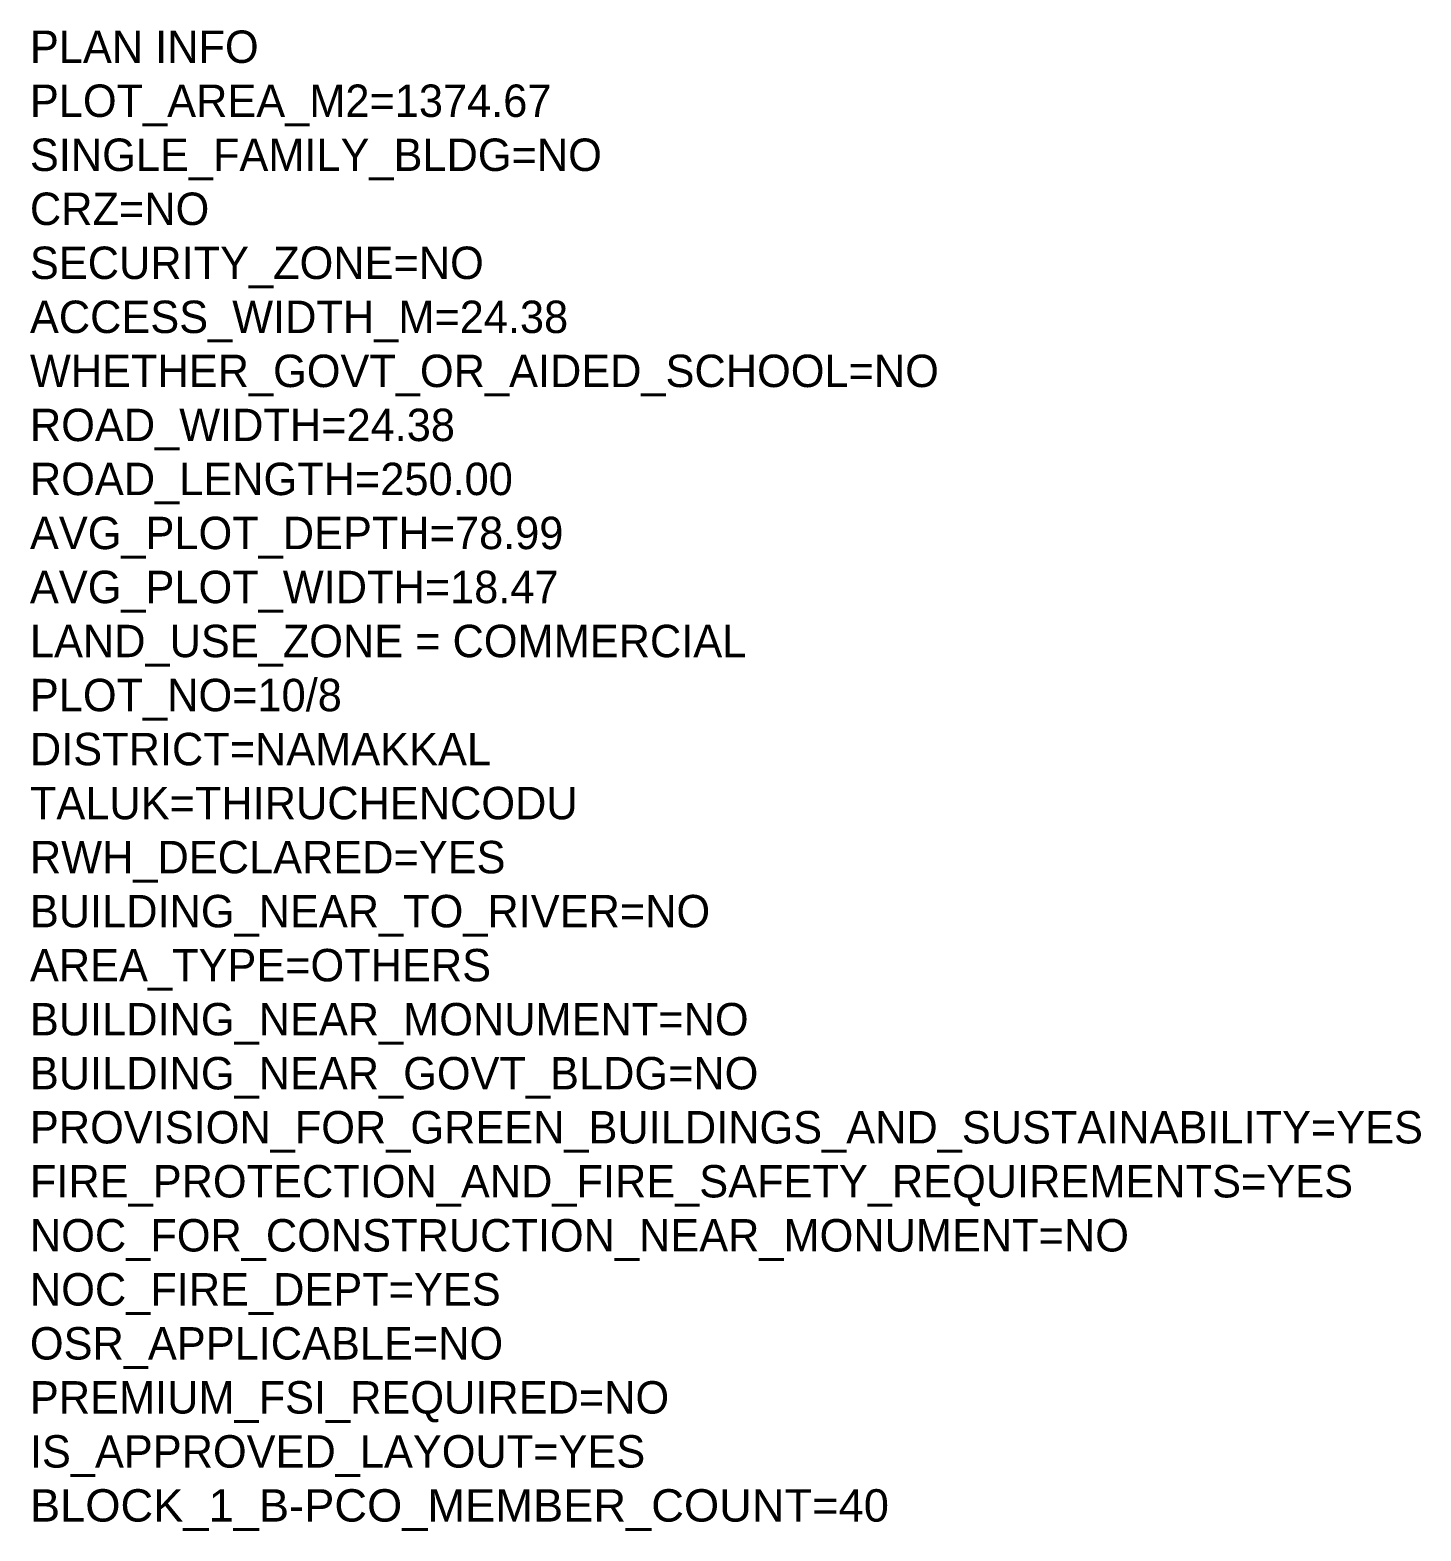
# Model space of a CAD drawing. Header units: metres. Extents: x 0 to 246, y -13 to 116.
# Drawn here: x 202.67 to 245.6, y 68.04 to 114.35 of the extents above; entities that cross this region are included whole.
import ezdxf

# ---------------------------------------------------------------- set-up
doc = ezdxf.new("R2010")
doc.units = ezdxf.units.M
doc.header["$MEASUREMENT"] = 0
doc.layers.add('PLAN_INFO', color=1, linetype='Continuous', plot=False)

msp = doc.modelspace()

# ---------------------------------------------------------------- texts
at = {"layer": 'PLAN_INFO', "insert": (202.67053, 114.33927), "char_height": 1, "width": 36.1755827, "attachment_point": 1}
msp.add_mtext('PLAN INFO\\PPLOT_AREA_M2=1374.67\\PSINGLE_FAMILY_BLDG=NO\\PCRZ=NO\\PSECURITY_ZONE=NO\\PACCESS_WIDTH_M=24.38\\PWHETHER_GOVT_OR_AIDED_SCHOOL=NO\\PROAD_WIDTH=24.38\\PROAD_LENGTH=250.00\\PAVG_PLOT_DEPTH=78.99\\PAVG_PLOT_WIDTH=18.47 \\PLAND_USE_ZONE = COMMERCIAL\\PPLOT_NO=10/8\\PDISTRICT=NAMAKKAL\\PTALUK=THIRUCHENCODU\\PRWH_DECLARED=YES\\PBUILDING_NEAR_TO_RIVER=NO\\PAREA_TYPE=OTHERS\\PBUILDING_NEAR_MONUMENT=NO\\PBUILDING_NEAR_GOVT_BLDG=NO\\PPROVISION_FOR_GREEN_BUILDINGS_AND_SUSTAINABILITY=YES\\PFIRE_PROTECTION_AND_FIRE_SAFETY_REQUIREMENTS=YES\\PNOC_FOR_CONSTRUCTION_NEAR_MONUMENT=NO\\PNOC_FIRE_DEPT=YES\\POSR_APPLICABLE=NO\\PPREMIUM_FSI_REQUIRED=NO\\PIS_APPROVED_LAYOUT=YES\\P{\\fArial|b0|i0|c0|p34;BLOCK_1_B-PCO_MEMBER_COUNT=40}', dxfattribs=at)

doc.saveas('drawing.dxf')
